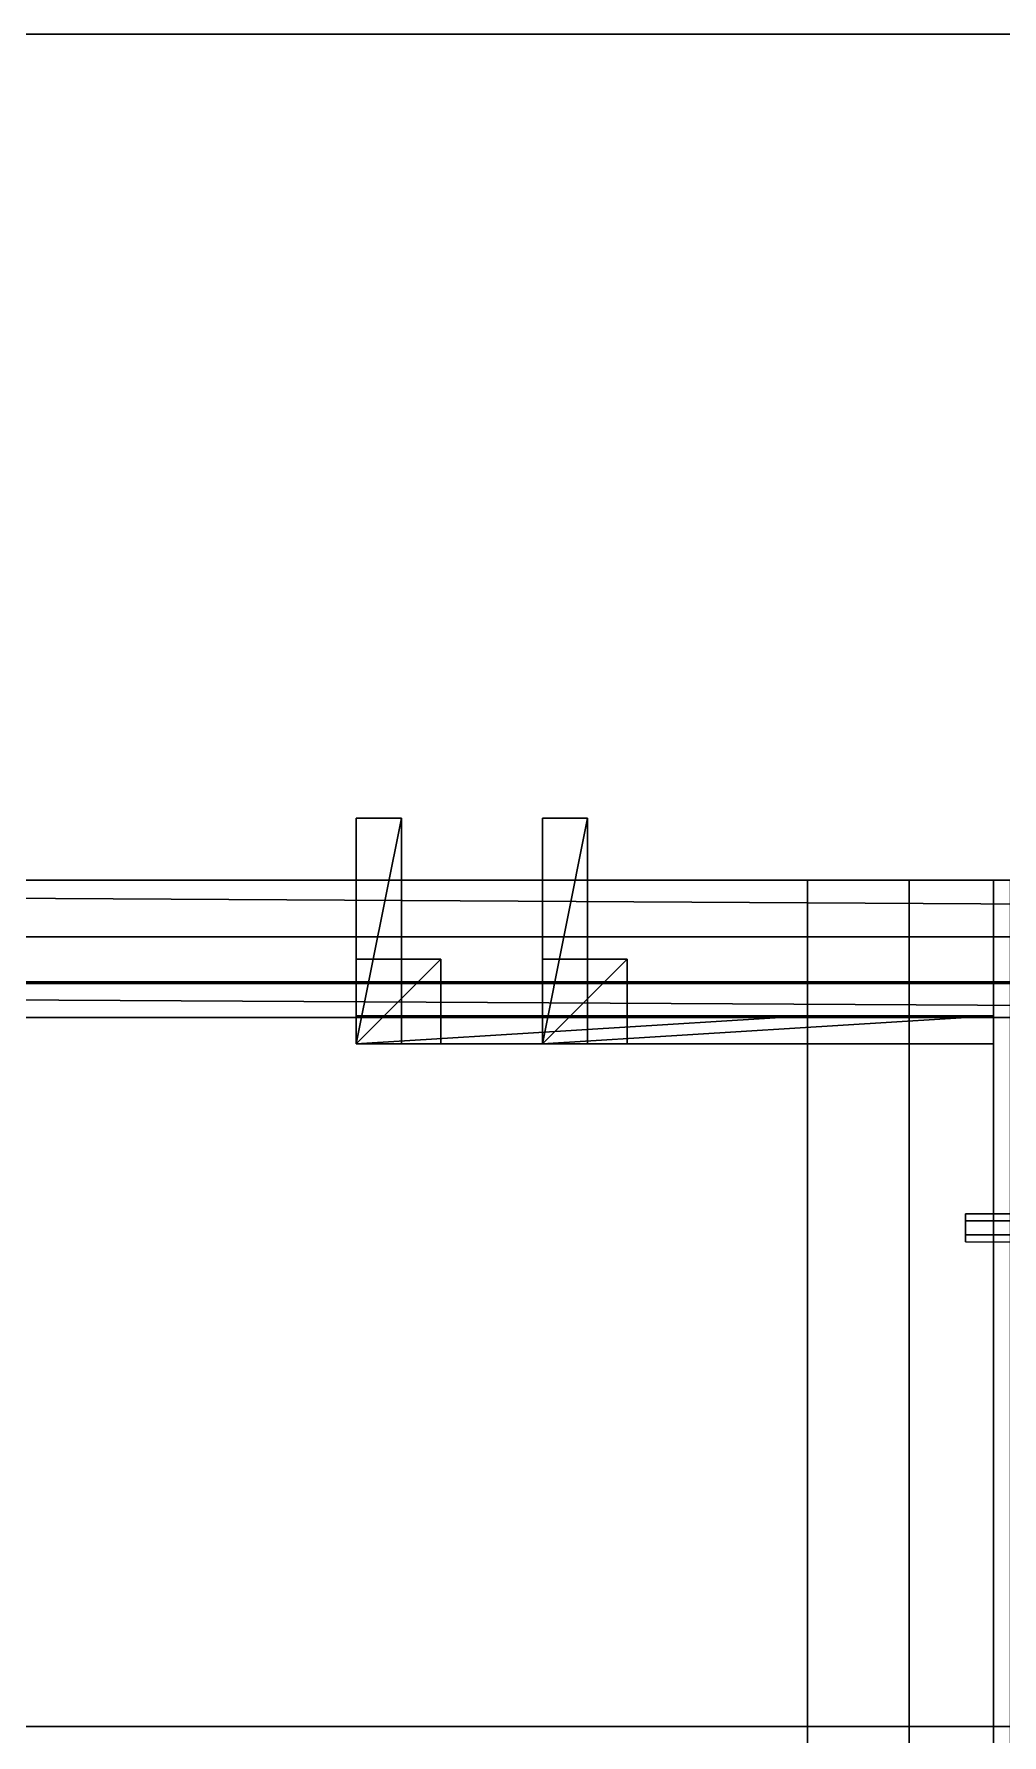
# Model space of a CAD drawing. Extents: x 0 to 6014, y -2463 to 0.
# Drawn here: x 2247.9 to 2419.5, y -311.5 to -10 of the extents above; entities that cross this region are included whole.
import ezdxf

# ---------------------------------------------------------------- set-up
doc = ezdxf.new("R2010")
doc.units = 0
for name, color, linetype in [('LAYER0', 7, 'CONTINUOUS'), ('LAYER1', 7, 'CONTINUOUS'), ('LAYER10', 7, 'CONTINUOUS'), ('LAYER178', 7, 'CONTINUOUS'), ('LAYER179', 7, 'CONTINUOUS'), ('LAYER180', 7, 'CONTINUOUS'), ('LAYER181', 7, 'CONTINUOUS'), ('LAYER2', 2, 'CONTINUOUS'), ('LAYER218', 7, 'CONTINUOUS'), ('LAYER219', 2, 'CONTINUOUS'), ('LAYER220', 7, 'CONTINUOUS'), ('LAYER221', 253, 'CONTINUOUS'), ('LAYER222', 253, 'CONTINUOUS'), ('LAYER223', 253, 'CONTINUOUS'), ('LAYER224', 253, 'CONTINUOUS'), ('LAYER225', 253, 'CONTINUOUS'), ('LAYER226', 253, 'CONTINUOUS'), ('LAYER227', 7, 'CONTINUOUS'), ('LAYER228', 7, 'CONTINUOUS'), ('LAYER229', 7, 'CONTINUOUS'), ('LAYER231', 7, 'CONTINUOUS'), ('LAYER25', 7, 'CONTINUOUS'), ('LAYER279', 251, 'CONTINUOUS'), ('LAYER290', 7, 'CONTINUOUS'), ('LAYER3', 7, 'CONTINUOUS'), ('LAYER34', 7, 'CONTINUOUS'), ('LAYER383', 7, 'CONTINUOUS'), ('LAYER384', 7, 'CONTINUOUS'), ('LAYER4', 253, 'CONTINUOUS'), ('LAYER5', 253, 'CONTINUOUS'), ('LAYER52', 7, 'CONTINUOUS'), ('LAYER566', 7, 'CONTINUOUS'), ('LAYER6', 253, 'CONTINUOUS'), ('LAYER63', 254, 'CONTINUOUS'), ('LAYER7', 253, 'CONTINUOUS'), ('LAYER8', 253, 'CONTINUOUS'), ('LAYER9', 253, 'CONTINUOUS')]:
    doc.layers.add(name, color=color, linetype=linetype)

msp = doc.modelspace()

# ---------------------------------------------------------------- linework, layer by layer
at = {"layer": 'LAYER0'}
for points, invisible_edges in [([(4585, -10), (1510, -275), (1510, -10), (4585, -10)], 1), ([(1510, -275), (4585, -10), (2107, -1850), (1510, -275)], 7), ([(1510, -10, 5), (4585, -10), (1510, -10), (1510, -10, 5)], 1), ([(4585, -10), (1510, -10, 5), (4585, -10, 5), (4585, -10)], 1), ([(1510, -10, 5), (2107, -1850, 5), (4585, -10, 5), (1510, -10, 5)], 3), ([(2107, -1850), (4585, -10), (2107, -2463), (2107, -1850)], 3), ([(2107, -2463), (4585, -10), (4585, -650), (2107, -2463)], 5), ([(4585, -10, 5), (2107, -1850, 5), (4585, -650, 5), (4585, -10, 5)], 3)]:
    msp.add_3dface(points, dxfattribs=dict(at, invisible_edges=invisible_edges))
at = {"layer": 'LAYER1'}
for points, invisible_edges in [([(1658, -160, 5), (1508, -10, 5), (4578, -10, 5), (1658, -160, 5)], 5), ([(1508, -10, 2554), (4578, -10, 5), (1508, -10, 5), (1508, -10, 2554)], 1), ([(4578, -10, 5), (1508, -10, 2554), (4578, -10, 2554), (4578, -10, 5)], 1), ([(1658, -160, 5), (4578, -10, 5), (4428, -160, 5), (1658, -160, 5)], 3), ([(4428, -160, 2554), (1658, -160, 5), (4428, -160, 5), (4428, -160, 2554)], 1), ([(1658, -160, 5), (4428, -160, 2554), (1658, -160, 2554), (1658, -160, 5)], 1)]:
    msp.add_3dface(points, dxfattribs=dict(at, invisible_edges=invisible_edges))
at = {"layer": 'LAYER10', "invisible_edges": 1}
for points in [[(2385, -160, 156), (1721, -793, 156), (1721, -160, 156), (2385, -160, 156)], [(1721, -793, 156), (2385, -160, 156), (2385, -793, 156), (1721, -793, 156)], [(1721, -160, 174), (2385, -160, 156), (1721, -160, 156), (1721, -160, 174)], [(2385, -160, 156), (1721, -160, 174), (2385, -160, 174), (2385, -160, 156)], [(2385, -793, 174), (1721, -160, 174), (1721, -793, 174), (2385, -793, 174)], [(1721, -160, 174), (2385, -793, 174), (2385, -160, 174), (1721, -160, 174)], [(2385, -160, 156), (2385, -793, 174), (2385, -793, 156), (2385, -160, 156)], [(2385, -793, 174), (2385, -160, 156), (2385, -160, 174), (2385, -793, 174)]]:
    msp.add_3dface(points, dxfattribs=at)
at = {"layer": 'LAYER178', "invisible_edges": 1}
for points in [[(2537, -160, 2366), (1676, -160, 2246), (1676, -160, 2366), (2537, -160, 2366)], [(1676, -160, 2246), (2537, -160, 2366), (2537, -160, 2246), (1676, -160, 2246)], [(2537, -178, 2246), (1676, -160, 2246), (2537, -160, 2246), (2537, -178, 2246)], [(1676, -160, 2246), (2537, -178, 2246), (1676, -178, 2246), (1676, -160, 2246)], [(1676, -178, 2366), (2537, -160, 2366), (1676, -160, 2366), (1676, -178, 2366)], [(2537, -160, 2366), (1676, -178, 2366), (2537, -178, 2366), (2537, -160, 2366)], [(2537, -178, 2246), (1676, -178, 2366), (1676, -178, 2246), (2537, -178, 2246)], [(1676, -178, 2366), (2537, -178, 2246), (2537, -178, 2366), (1676, -178, 2366)]]:
    msp.add_3dface(points, dxfattribs=at)
at = {"layer": 'LAYER179', "invisible_edges": 1}
for points in [[(1676, -160, 2384), (2537, -630, 2384), (2537, -160, 2384), (1676, -160, 2384)], [(2537, -630, 2384), (1676, -160, 2384), (1676, -630, 2384), (2537, -630, 2384)], [(2537, -160, 2366), (1676, -160, 2384), (2537, -160, 2384), (2537, -160, 2366)], [(1676, -160, 2384), (2537, -160, 2366), (1676, -160, 2366), (1676, -160, 2384)], [(1676, -630, 2366), (2537, -160, 2366), (2537, -630, 2366), (1676, -630, 2366)], [(2537, -160, 2366), (1676, -630, 2366), (1676, -160, 2366), (2537, -160, 2366)]]:
    msp.add_3dface(points, dxfattribs=at)
at = {"layer": 'LAYER180', "invisible_edges": 1}
for points in [[(2537, -160, 1906), (1676, -630, 1906), (1676, -160, 1906), (2537, -160, 1906)], [(1676, -630, 1906), (2537, -160, 1906), (2537, -630, 1906), (1676, -630, 1906)], [(1676, -160, 1924), (2537, -160, 1906), (1676, -160, 1906), (1676, -160, 1924)], [(2537, -160, 1906), (1676, -160, 1924), (2537, -160, 1924), (2537, -160, 1906)], [(2537, -630, 1924), (1676, -160, 1924), (1676, -630, 1924), (2537, -630, 1924)], [(1676, -160, 1924), (2537, -630, 1924), (2537, -160, 1924), (1676, -160, 1924)]]:
    msp.add_3dface(points, dxfattribs=at)
at = {"layer": 'LAYER181', "invisible_edges": 1}
for points in [[(1672, -178.3, 1920), (2541, -178.3, 2370), (2541, -178.3, 1920), (1672, -178.3, 1920)], [(2541, -178.3, 2370), (1672, -178.3, 1920), (1672, -178.3, 2370), (2541, -178.3, 2370)], [(1672, -184.3, 2370), (2541, -178.3, 2370), (1672, -178.3, 2370), (1672, -184.3, 2370)], [(2541, -178.3, 2370), (1672, -184.3, 2370), (2541, -184.3, 2370), (2541, -178.3, 2370)], [(2541, -184.3, 1920), (1672, -178.3, 1920), (2541, -178.3, 1920), (2541, -184.3, 1920)], [(1672, -178.3, 1920), (2541, -184.3, 1920), (1672, -184.3, 1920), (1672, -178.3, 1920)], [(1672, -184.3, 2370), (2541, -184.3, 1920), (2541, -184.3, 2370), (1672, -184.3, 2370)], [(2541, -184.3, 1920), (1672, -184.3, 2370), (1672, -184.3, 1920), (2541, -184.3, 1920)]]:
    msp.add_3dface(points, dxfattribs=at)
at = {"layer": 'LAYER2'}
for points in [[(2385, -189, 864), (2385, -184, 864), (2305, -189, 864), (2385, -189, 864)], [(2305, -189, 864), (2385, -184, 864), (2305, -184, 864), (2305, -189, 864)], [(2305, -189, 864), (2305, -184, 864), (2305, -189, 841), (2305, -189, 864)], [(2305, -189, 841), (2305, -184, 864), (2305, -184, 841), (2305, -189, 841)], [(2385, -189, 841), (2305, -189, 841), (2385, -184, 841), (2385, -189, 841)], [(2385, -184, 841), (2305, -189, 841), (2305, -184, 841), (2385, -184, 841)], [(2385, -184, 841), (2305, -184, 841), (2385, -184, 864), (2385, -184, 841)], [(2385, -184, 864), (2305, -184, 841), (2305, -184, 864), (2385, -184, 864)], [(2385, -189, 841), (2385, -184, 841), (2385, -189, 864), (2385, -189, 841)], [(2385, -189, 864), (2385, -184, 841), (2385, -184, 864), (2385, -189, 864)], [(2385, -189, 864), (2305, -189, 864), (2385, -189, 841), (2385, -189, 864)], [(2385, -189, 841), (2305, -189, 864), (2305, -189, 841), (2385, -189, 841)]]:
    msp.add_3dface(points, dxfattribs=at)
at = {"layer": 'LAYER218', "invisible_edges": 1}
for points in [[(2418, -160, 1868), (1694, -160, 1748), (1694, -160, 1868), (2418, -160, 1868)], [(1694, -160, 1748), (2418, -160, 1868), (2418, -160, 1748), (1694, -160, 1748)], [(2418, -178, 1748), (1694, -160, 1748), (2418, -160, 1748), (2418, -178, 1748)], [(1694, -160, 1748), (2418, -178, 1748), (1694, -178, 1748), (1694, -160, 1748)], [(1694, -178, 1868), (2418, -160, 1868), (1694, -160, 1868), (1694, -178, 1868)], [(2418, -160, 1868), (1694, -178, 1868), (2418, -178, 1868), (2418, -160, 1868)], [(2418, -160, 1868), (2418, -178, 1748), (2418, -160, 1748), (2418, -160, 1868)], [(2418, -178, 1748), (2418, -160, 1868), (2418, -178, 1868), (2418, -178, 1748)], [(2418, -178, 1748), (1694, -178, 1868), (1694, -178, 1748), (2418, -178, 1748)], [(1694, -178, 1868), (2418, -178, 1748), (2418, -178, 1868), (1694, -178, 1868)]]:
    msp.add_3dface(points, dxfattribs=at)
at = {"layer": 'LAYER219'}
for points in [[(2418, -189, 1845), (2418, -184, 1845), (2338, -189, 1845), (2418, -189, 1845)], [(2338, -189, 1845), (2418, -184, 1845), (2338, -184, 1845), (2338, -189, 1845)], [(2338, -189, 1845), (2338, -184, 1845), (2338, -189, 1822), (2338, -189, 1845)], [(2338, -189, 1822), (2338, -184, 1845), (2338, -184, 1822), (2338, -189, 1822)], [(2418, -189, 1822), (2338, -189, 1822), (2418, -184, 1822), (2418, -189, 1822)], [(2418, -184, 1822), (2338, -189, 1822), (2338, -184, 1822), (2418, -184, 1822)], [(2418, -184, 1822), (2338, -184, 1822), (2418, -184, 1845), (2418, -184, 1822)], [(2418, -184, 1845), (2338, -184, 1822), (2338, -184, 1845), (2418, -184, 1845)], [(2418, -189, 1822), (2418, -184, 1822), (2418, -189, 1845), (2418, -189, 1822)], [(2418, -189, 1845), (2418, -184, 1822), (2418, -184, 1845), (2418, -189, 1845)], [(2418, -189, 1845), (2338, -189, 1845), (2418, -189, 1822), (2418, -189, 1845)], [(2418, -189, 1822), (2338, -189, 1845), (2338, -189, 1822), (2418, -189, 1822)]]:
    msp.add_3dface(points, dxfattribs=at)
at = {"layer": 'LAYER220', "invisible_edges": 1}
for points in [[(2338, -184, 1845), (2418, -189, 1845), (2418, -184, 1845), (2338, -184, 1845)], [(2418, -189, 1845), (2338, -184, 1845), (2338, -189, 1845), (2418, -189, 1845)], [(2338, -189, 1822), (2418, -184, 1822), (2418, -189, 1822), (2338, -189, 1822)], [(2418, -184, 1822), (2338, -189, 1822), (2338, -184, 1822), (2418, -184, 1822)], [(2338, -184, 1845), (2338, -189, 1822), (2338, -189, 1845), (2338, -184, 1845)], [(2338, -189, 1822), (2338, -184, 1845), (2338, -184, 1822), (2338, -189, 1822)], [(2418, -184, 1822), (2338, -184, 1845), (2418, -184, 1845), (2418, -184, 1822)], [(2338, -184, 1845), (2418, -184, 1822), (2338, -184, 1822), (2338, -184, 1845)], [(2418, -184, 1822), (2418, -189, 1845), (2418, -189, 1822), (2418, -184, 1822)], [(2418, -189, 1845), (2418, -184, 1822), (2418, -184, 1845), (2418, -189, 1845)], [(2338, -189, 1822), (2418, -189, 1845), (2338, -189, 1845), (2338, -189, 1822)], [(2418, -189, 1845), (2338, -189, 1822), (2418, -189, 1822), (2418, -189, 1845)]]:
    msp.add_3dface(points, dxfattribs=at)
at = {"layer": 'LAYER221'}
for points in [[(2353, -189, 1845), (2353, -174, 1845), (2338, -189, 1845), (2353, -189, 1845)], [(2338, -189, 1845), (2353, -174, 1845), (2338, -174, 1845), (2338, -189, 1845)], [(2338, -189, 1845), (2338, -174, 1845), (2338, -189, 1830), (2338, -189, 1845)], [(2338, -189, 1830), (2338, -174, 1845), (2338, -174, 1830), (2338, -189, 1830)], [(2353, -189, 1830), (2338, -189, 1830), (2353, -174, 1830), (2353, -189, 1830)], [(2353, -174, 1830), (2338, -189, 1830), (2338, -174, 1830), (2353, -174, 1830)], [(2353, -174, 1830), (2338, -174, 1830), (2353, -174, 1845), (2353, -174, 1830)], [(2353, -174, 1845), (2338, -174, 1830), (2338, -174, 1845), (2353, -174, 1845)], [(2353, -189, 1830), (2353, -174, 1830), (2353, -189, 1845), (2353, -189, 1830)], [(2353, -189, 1845), (2353, -174, 1830), (2353, -174, 1845), (2353, -189, 1845)], [(2353, -189, 1845), (2338, -189, 1845), (2353, -189, 1830), (2353, -189, 1845)], [(2353, -189, 1830), (2338, -189, 1845), (2338, -189, 1830), (2353, -189, 1830)]]:
    msp.add_3dface(points, dxfattribs=at)
at = {"layer": 'LAYER222'}
for points in [[(2353, -189, 1845), (2353, -174, 1845), (2338, -189, 1845), (2353, -189, 1845)], [(2338, -189, 1845), (2353, -174, 1845), (2338, -174, 1845), (2338, -189, 1845)], [(2338, -189, 1845), (2338, -174, 1845), (2338, -189, 1830), (2338, -189, 1845)], [(2338, -189, 1830), (2338, -174, 1845), (2338, -174, 1830), (2338, -189, 1830)], [(2353, -189, 1830), (2338, -189, 1830), (2353, -174, 1830), (2353, -189, 1830)], [(2353, -174, 1830), (2338, -189, 1830), (2338, -174, 1830), (2353, -174, 1830)], [(2353, -174, 1830), (2338, -174, 1830), (2353, -174, 1845), (2353, -174, 1830)], [(2353, -174, 1845), (2338, -174, 1830), (2338, -174, 1845), (2353, -174, 1845)], [(2353, -189, 1830), (2353, -174, 1830), (2353, -189, 1845), (2353, -189, 1830)], [(2353, -189, 1845), (2353, -174, 1830), (2353, -174, 1845), (2353, -189, 1845)], [(2353, -189, 1845), (2338, -189, 1845), (2353, -189, 1830), (2353, -189, 1845)], [(2353, -189, 1830), (2338, -189, 1845), (2338, -189, 1830), (2353, -189, 1830)]]:
    msp.add_3dface(points, dxfattribs=at)
at = {"layer": 'LAYER223'}
for points in [[(2353, -189, 1845), (2353, -174, 1845), (2338, -189, 1845), (2353, -189, 1845)], [(2338, -189, 1845), (2353, -174, 1845), (2338, -174, 1845), (2338, -189, 1845)], [(2338, -189, 1845), (2338, -174, 1845), (2338, -189, 1830), (2338, -189, 1845)], [(2338, -189, 1830), (2338, -174, 1845), (2338, -174, 1830), (2338, -189, 1830)], [(2353, -189, 1830), (2338, -189, 1830), (2353, -174, 1830), (2353, -189, 1830)], [(2353, -174, 1830), (2338, -189, 1830), (2338, -174, 1830), (2353, -174, 1830)], [(2353, -174, 1830), (2338, -174, 1830), (2353, -174, 1845), (2353, -174, 1830)], [(2353, -174, 1845), (2338, -174, 1830), (2338, -174, 1845), (2353, -174, 1845)], [(2353, -189, 1830), (2353, -174, 1830), (2353, -189, 1845), (2353, -189, 1830)], [(2353, -189, 1845), (2353, -174, 1830), (2353, -174, 1845), (2353, -189, 1845)], [(2353, -189, 1845), (2338, -189, 1845), (2353, -189, 1830), (2353, -189, 1845)], [(2353, -189, 1830), (2338, -189, 1845), (2338, -189, 1830), (2353, -189, 1830)]]:
    msp.add_3dface(points, dxfattribs=at)
at = {"layer": 'LAYER224'}
for points in [[(2353, -189, 1845), (2353, -174, 1845), (2338, -189, 1845), (2353, -189, 1845)], [(2338, -189, 1845), (2353, -174, 1845), (2338, -174, 1845), (2338, -189, 1845)], [(2338, -189, 1845), (2338, -174, 1845), (2338, -189, 1830), (2338, -189, 1845)], [(2338, -189, 1830), (2338, -174, 1845), (2338, -174, 1830), (2338, -189, 1830)], [(2353, -189, 1830), (2338, -189, 1830), (2353, -174, 1830), (2353, -189, 1830)], [(2353, -174, 1830), (2338, -189, 1830), (2338, -174, 1830), (2353, -174, 1830)], [(2353, -174, 1830), (2338, -174, 1830), (2353, -174, 1845), (2353, -174, 1830)], [(2353, -174, 1845), (2338, -174, 1830), (2338, -174, 1845), (2353, -174, 1845)], [(2353, -189, 1830), (2353, -174, 1830), (2353, -189, 1845), (2353, -189, 1830)], [(2353, -189, 1845), (2353, -174, 1830), (2353, -174, 1845), (2353, -189, 1845)], [(2353, -189, 1845), (2338, -189, 1845), (2353, -189, 1830), (2353, -189, 1845)], [(2353, -189, 1830), (2338, -189, 1845), (2338, -189, 1830), (2353, -189, 1830)]]:
    msp.add_3dface(points, dxfattribs=at)
at = {"layer": 'LAYER225'}
for points in [[(2346, -189, 1845), (2346, -149, 1845), (2338, -189, 1845), (2346, -189, 1845)], [(2338, -189, 1845), (2346, -149, 1845), (2338, -149, 1845), (2338, -189, 1845)], [(2338, -189, 1845), (2338, -149, 1845), (2338, -189, 1837), (2338, -189, 1845)], [(2338, -189, 1837), (2338, -149, 1845), (2338, -149, 1837), (2338, -189, 1837)], [(2346, -189, 1837), (2338, -189, 1837), (2346, -149, 1837), (2346, -189, 1837)], [(2346, -149, 1837), (2338, -189, 1837), (2338, -149, 1837), (2346, -149, 1837)], [(2346, -149, 1837), (2338, -149, 1837), (2346, -149, 1845), (2346, -149, 1837)], [(2346, -149, 1845), (2338, -149, 1837), (2338, -149, 1845), (2346, -149, 1845)], [(2346, -189, 1837), (2346, -149, 1837), (2346, -189, 1845), (2346, -189, 1837)], [(2346, -189, 1845), (2346, -149, 1837), (2346, -149, 1845), (2346, -189, 1845)], [(2346, -189, 1845), (2338, -189, 1845), (2346, -189, 1837), (2346, -189, 1845)], [(2346, -189, 1837), (2338, -189, 1845), (2338, -189, 1837), (2346, -189, 1837)]]:
    msp.add_3dface(points, dxfattribs=at)
at = {"layer": 'LAYER226'}
for points in [[(2418, -189, 1845), (2418, -184, 1845), (2338, -189, 1845), (2418, -189, 1845)], [(2338, -189, 1845), (2418, -184, 1845), (2338, -184, 1845), (2338, -189, 1845)], [(2338, -189, 1845), (2338, -184, 1845), (2338, -189, 1829), (2338, -189, 1845)], [(2338, -189, 1829), (2338, -184, 1845), (2338, -184, 1829), (2338, -189, 1829)], [(2418, -189, 1829), (2338, -189, 1829), (2418, -184, 1829), (2418, -189, 1829)], [(2418, -184, 1829), (2338, -189, 1829), (2338, -184, 1829), (2418, -184, 1829)], [(2418, -184, 1829), (2338, -184, 1829), (2418, -184, 1845), (2418, -184, 1829)], [(2418, -184, 1845), (2338, -184, 1829), (2338, -184, 1845), (2418, -184, 1845)], [(2418, -189, 1829), (2418, -184, 1829), (2418, -189, 1845), (2418, -189, 1829)], [(2418, -189, 1845), (2418, -184, 1829), (2418, -184, 1845), (2418, -189, 1845)], [(2418, -189, 1845), (2338, -189, 1845), (2418, -189, 1829), (2418, -189, 1845)], [(2418, -189, 1829), (2338, -189, 1845), (2338, -189, 1829), (2418, -189, 1829)]]:
    msp.add_3dface(points, dxfattribs=at)
at = {"layer": 'LAYER227', "invisible_edges": 1}
for points in [[(1694, -160, 1886), (2418, -587, 1886), (2418, -160, 1886), (1694, -160, 1886)], [(2418, -587, 1886), (1694, -160, 1886), (1694, -587, 1886), (2418, -587, 1886)], [(2418, -160, 1868), (1694, -160, 1886), (2418, -160, 1886), (2418, -160, 1868)], [(1694, -160, 1886), (2418, -160, 1868), (1694, -160, 1868), (1694, -160, 1886)], [(1694, -587, 1868), (2418, -160, 1868), (2418, -587, 1868), (1694, -587, 1868)], [(2418, -160, 1868), (1694, -587, 1868), (1694, -160, 1868), (2418, -160, 1868)], [(2418, -160, 1868), (2418, -587, 1886), (2418, -587, 1868), (2418, -160, 1868)], [(2418, -587, 1886), (2418, -160, 1868), (2418, -160, 1886), (2418, -587, 1886)]]:
    msp.add_3dface(points, dxfattribs=at)
at = {"layer": 'LAYER228', "invisible_edges": 1}
for points in [[(2418, -160, 1488), (1694, -587, 1488), (1694, -160, 1488), (2418, -160, 1488)], [(1694, -587, 1488), (2418, -160, 1488), (2418, -587, 1488), (1694, -587, 1488)], [(1694, -160, 1506), (2418, -160, 1488), (1694, -160, 1488), (1694, -160, 1506)], [(2418, -160, 1488), (1694, -160, 1506), (2418, -160, 1506), (2418, -160, 1488)], [(2418, -587, 1506), (1694, -160, 1506), (1694, -587, 1506), (2418, -587, 1506)], [(1694, -160, 1506), (2418, -587, 1506), (2418, -160, 1506), (1694, -160, 1506)], [(2418, -160, 1488), (2418, -587, 1506), (2418, -587, 1488), (2418, -160, 1488)], [(2418, -587, 1506), (2418, -160, 1488), (2418, -160, 1506), (2418, -587, 1506)]]:
    msp.add_3dface(points, dxfattribs=at)
at = {"layer": 'LAYER229', "invisible_edges": 1}
for points in [[(1690, -178.3, 1502), (2422, -178.3, 1872), (2422, -178.3, 1502), (1690, -178.3, 1502)], [(2422, -178.3, 1872), (1690, -178.3, 1502), (1690, -178.3, 1872), (2422, -178.3, 1872)], [(1690, -184.3, 1872), (2422, -178.3, 1872), (1690, -178.3, 1872), (1690, -184.3, 1872)], [(2422, -178.3, 1872), (1690, -184.3, 1872), (2422, -184.3, 1872), (2422, -178.3, 1872)], [(2422, -184.3, 1502), (1690, -178.3, 1502), (2422, -178.3, 1502), (2422, -184.3, 1502)], [(1690, -178.3, 1502), (2422, -184.3, 1502), (1690, -184.3, 1502), (1690, -178.3, 1502)], [(1690, -184.3, 1872), (2422, -184.3, 1502), (2422, -184.3, 1872), (1690, -184.3, 1872)], [(2422, -184.3, 1502), (1690, -184.3, 1872), (1690, -184.3, 1502), (2422, -184.3, 1502)]]:
    msp.add_3dface(points, dxfattribs=at)
at = {"layer": 'LAYER231', "invisible_edges": 1}
for points in [[(2418, -160, 1487), (2418, -587, 1887), (2418, -160, 1887), (2418, -160, 1487)], [(2418, -587, 1887), (2418, -160, 1487), (2418, -587, 1487), (2418, -587, 1887)], [(2418, -160, 1487), (2436, -587, 1487), (2418, -587, 1487), (2418, -160, 1487)], [(2436, -587, 1487), (2418, -160, 1487), (2436, -160, 1487), (2436, -587, 1487)], [(2436, -160, 1887), (2418, -587, 1887), (2436, -587, 1887), (2436, -160, 1887)], [(2418, -587, 1887), (2436, -160, 1887), (2418, -160, 1887), (2418, -587, 1887)], [(2436, -160, 1887), (2418, -160, 1487), (2418, -160, 1887), (2436, -160, 1887)], [(2418, -160, 1487), (2436, -160, 1887), (2436, -160, 1487), (2418, -160, 1487)]]:
    msp.add_3dface(points, dxfattribs=at)
at = {"layer": 'LAYER25', "invisible_edges": 1}
for points in [[(2385, -160, 155), (2385, -793, 905), (2385, -160, 905), (2385, -160, 155)], [(2385, -793, 905), (2385, -160, 155), (2385, -793, 155), (2385, -793, 905)], [(2385, -160, 155), (2403, -793, 155), (2385, -793, 155), (2385, -160, 155)], [(2403, -793, 155), (2385, -160, 155), (2403, -160, 155), (2403, -793, 155)], [(2403, -160, 905), (2385, -793, 905), (2403, -793, 905), (2403, -160, 905)], [(2385, -793, 905), (2403, -160, 905), (2385, -160, 905), (2385, -793, 905)], [(2403, -160, 905), (2385, -160, 155), (2385, -160, 905), (2403, -160, 905)], [(2385, -160, 155), (2403, -160, 905), (2403, -160, 155), (2385, -160, 155)], [(2403, -793, 155), (2403, -160, 905), (2403, -793, 905), (2403, -793, 155)], [(2403, -160, 905), (2403, -793, 155), (2403, -160, 155), (2403, -160, 905)]]:
    msp.add_3dface(points, dxfattribs=at)
at = {"layer": 'LAYER279', "invisible_edges": 1}
for points in [[(1658, -160, 1487), (2436, -610, 1487), (2436, -160, 1487), (1658, -160, 1487)], [(2436, -610, 1487), (1658, -160, 1487), (1658, -610, 1487), (2436, -610, 1487)], [(2436, -160, 1469), (1658, -160, 1487), (2436, -160, 1487), (2436, -160, 1469)], [(1658, -160, 1487), (2436, -160, 1469), (1658, -160, 1469), (1658, -160, 1487)], [(1658, -610, 1469), (2436, -160, 1469), (2436, -610, 1469), (1658, -610, 1469)], [(2436, -160, 1469), (1658, -610, 1469), (1658, -160, 1469), (2436, -160, 1469)]]:
    msp.add_3dface(points, dxfattribs=at)
at = {"layer": 'LAYER290', "invisible_edges": 1}
for points in [[(1661, -160, 1905), (3455, -310, 1905), (3455, -160, 1905), (1661, -160, 1905)], [(3455, -310, 1905), (1661, -160, 1905), (1661, -310, 1905), (3455, -310, 1905)], [(3455, -160, 1887), (1661, -160, 1905), (3455, -160, 1905), (3455, -160, 1887)], [(1661, -160, 1905), (3455, -160, 1887), (1661, -160, 1887), (1661, -160, 1905)], [(1661, -310, 1887), (3455, -160, 1887), (3455, -310, 1887), (1661, -310, 1887)], [(3455, -160, 1887), (1661, -310, 1887), (1661, -160, 1887), (3455, -160, 1887)], [(1661, -310, 1887), (3455, -310, 1905), (1661, -310, 1905), (1661, -310, 1887)], [(3455, -310, 1905), (1661, -310, 1887), (3455, -310, 1887), (3455, -310, 1905)]]:
    msp.add_3dface(points, dxfattribs=at)
at = {"layer": 'LAYER3', "invisible_edges": 1}
for points in [[(2305, -184, 864), (2385, -189, 864), (2385, -184, 864), (2305, -184, 864)], [(2385, -189, 864), (2305, -184, 864), (2305, -189, 864), (2385, -189, 864)], [(2305, -189, 841), (2385, -184, 841), (2385, -189, 841), (2305, -189, 841)], [(2385, -184, 841), (2305, -189, 841), (2305, -184, 841), (2385, -184, 841)], [(2305, -184, 864), (2305, -189, 841), (2305, -189, 864), (2305, -184, 864)], [(2305, -189, 841), (2305, -184, 864), (2305, -184, 841), (2305, -189, 841)], [(2385, -184, 841), (2305, -184, 864), (2385, -184, 864), (2385, -184, 841)], [(2305, -184, 864), (2385, -184, 841), (2305, -184, 841), (2305, -184, 864)], [(2385, -184, 841), (2385, -189, 864), (2385, -189, 841), (2385, -184, 841)], [(2385, -189, 864), (2385, -184, 841), (2385, -184, 864), (2385, -189, 864)], [(2305, -189, 841), (2385, -189, 864), (2305, -189, 864), (2305, -189, 841)], [(2385, -189, 864), (2305, -189, 841), (2385, -189, 841), (2385, -189, 864)]]:
    msp.add_3dface(points, dxfattribs=at)
at = {"layer": 'LAYER34', "invisible_edges": 1}
for points in [[(1721, -160, 784.5), (2385, -160, 904.5), (2385, -160, 784.5), (1721, -160, 784.5)], [(2385, -160, 904.5), (1721, -160, 784.5), (1721, -160, 904.5), (2385, -160, 904.5)], [(1721, -178, 904.5), (2385, -160, 904.5), (1721, -160, 904.5), (1721, -178, 904.5)], [(2385, -160, 904.5), (1721, -178, 904.5), (2385, -178, 904.5), (2385, -160, 904.5)], [(2385, -178, 784.5), (1721, -160, 784.5), (2385, -160, 784.5), (2385, -178, 784.5)], [(1721, -160, 784.5), (2385, -178, 784.5), (1721, -178, 784.5), (1721, -160, 784.5)], [(2385, -178, 784.5), (2385, -160, 904.5), (2385, -178, 904.5), (2385, -178, 784.5)], [(2385, -160, 904.5), (2385, -178, 784.5), (2385, -160, 784.5), (2385, -160, 904.5)], [(1721, -178, 904.5), (2385, -178, 784.5), (2385, -178, 904.5), (1721, -178, 904.5)], [(2385, -178, 784.5), (1721, -178, 904.5), (1721, -178, 784.5), (2385, -178, 784.5)]]:
    msp.add_3dface(points, dxfattribs=at)
at = {"layer": 'LAYER383'}
for points, invisible_edges in [([(1005.45, -532.96, 895), (150, -170, 895), (3455, -170, 895), (1005.45, -532.96, 895)], 5), ([(150, -170, 915), (3455, -170, 895), (150, -170, 895), (150, -170, 915)], 1), ([(3455, -170, 895), (150, -170, 915), (3455, -170, 915), (3455, -170, 895)], 1), ([(150, -170, 915), (1005.45, -532.96, 915), (3455, -170, 915), (150, -170, 915)], 3), ([(1005.45, -532.96, 895), (3455, -170, 895), (1363.41, -532.96, 895), (1005.45, -532.96, 895)], 3), ([(3455, -170, 915), (1005.45, -532.96, 915), (1363.41, -532.96, 915), (3455, -170, 915)], 5), ([(1363.41, -532.96, 895), (3455, -170, 895), (2508.86, -342.0801, 895), (1363.41, -532.96, 895)], 7), ([(3455, -170, 915), (1363.41, -532.96, 915), (2508.86, -342.0801, 915), (3455, -170, 915)], 7)]:
    msp.add_3dface(points, dxfattribs=dict(at, invisible_edges=invisible_edges))
at = {"layer": 'LAYER384', "invisible_edges": 1}
for points in [[(1676, -160, 915), (3454.9, -188, 915), (1675.9, -178, 915), (1676, -160, 915)], [(3454.9, -188, 1525), (1676, -160, 1525), (1675.9, -178, 1525), (3454.9, -188, 1525)], [(3454.9, -188, 915), (1676, -160, 915), (3455, -170, 915), (3454.9, -188, 915)], [(1676, -160, 1525), (3455, -170, 915), (1676, -160, 915), (1676, -160, 1525)], [(3455, -170, 915), (1676, -160, 1525), (3455, -170, 1525), (3455, -170, 915)], [(1676, -160, 1525), (3454.9, -188, 1525), (3455, -170, 1525), (1676, -160, 1525)], [(3454.9, -188, 1525), (1675.9, -178, 915), (3454.9, -188, 915), (3454.9, -188, 1525)], [(1675.9, -178, 915), (3454.9, -188, 1525), (1675.9, -178, 1525), (1675.9, -178, 915)]]:
    msp.add_3dface(points, dxfattribs=at)
at = {"layer": 'LAYER4'}
for points in [[(2320, -189, 864), (2320, -174, 864), (2305, -189, 864), (2320, -189, 864)], [(2305, -189, 864), (2320, -174, 864), (2305, -174, 864), (2305, -189, 864)], [(2305, -189, 864), (2305, -174, 864), (2305, -189, 849), (2305, -189, 864)], [(2305, -189, 849), (2305, -174, 864), (2305, -174, 849), (2305, -189, 849)], [(2320, -189, 849), (2305, -189, 849), (2320, -174, 849), (2320, -189, 849)], [(2320, -174, 849), (2305, -189, 849), (2305, -174, 849), (2320, -174, 849)], [(2320, -174, 849), (2305, -174, 849), (2320, -174, 864), (2320, -174, 849)], [(2320, -174, 864), (2305, -174, 849), (2305, -174, 864), (2320, -174, 864)], [(2320, -189, 849), (2320, -174, 849), (2320, -189, 864), (2320, -189, 849)], [(2320, -189, 864), (2320, -174, 849), (2320, -174, 864), (2320, -189, 864)], [(2320, -189, 864), (2305, -189, 864), (2320, -189, 849), (2320, -189, 864)], [(2320, -189, 849), (2305, -189, 864), (2305, -189, 849), (2320, -189, 849)]]:
    msp.add_3dface(points, dxfattribs=at)
at = {"layer": 'LAYER5'}
for points in [[(2320, -189, 864), (2320, -174, 864), (2305, -189, 864), (2320, -189, 864)], [(2305, -189, 864), (2320, -174, 864), (2305, -174, 864), (2305, -189, 864)], [(2305, -189, 864), (2305, -174, 864), (2305, -189, 849), (2305, -189, 864)], [(2305, -189, 849), (2305, -174, 864), (2305, -174, 849), (2305, -189, 849)], [(2320, -189, 849), (2305, -189, 849), (2320, -174, 849), (2320, -189, 849)], [(2320, -174, 849), (2305, -189, 849), (2305, -174, 849), (2320, -174, 849)], [(2320, -174, 849), (2305, -174, 849), (2320, -174, 864), (2320, -174, 849)], [(2320, -174, 864), (2305, -174, 849), (2305, -174, 864), (2320, -174, 864)], [(2320, -189, 849), (2320, -174, 849), (2320, -189, 864), (2320, -189, 849)], [(2320, -189, 864), (2320, -174, 849), (2320, -174, 864), (2320, -189, 864)], [(2320, -189, 864), (2305, -189, 864), (2320, -189, 849), (2320, -189, 864)], [(2320, -189, 849), (2305, -189, 864), (2305, -189, 849), (2320, -189, 849)]]:
    msp.add_3dface(points, dxfattribs=at)
at = {"layer": 'LAYER52', "invisible_edges": 1}
for points in [[(2403, -160, 155), (2421, -793, 155), (2403, -793, 155), (2403, -160, 155)], [(2421, -793, 155), (2403, -160, 155), (2421, -160, 155), (2421, -793, 155)], [(2421, -160, 905), (2403, -793, 905), (2421, -793, 905), (2421, -160, 905)], [(2403, -793, 905), (2421, -160, 905), (2403, -160, 905), (2403, -793, 905)], [(2403, -160, 155), (2421, -160, 905), (2421, -160, 155), (2403, -160, 155)], [(2421, -160, 905), (2403, -160, 155), (2403, -160, 905), (2421, -160, 905)], [(2403, -793, 905), (2403, -160, 155), (2403, -793, 155), (2403, -793, 905)], [(2403, -160, 155), (2403, -793, 905), (2403, -160, 905), (2403, -160, 155)]]:
    msp.add_3dface(points, dxfattribs=at)
at = {"layer": 'LAYER566', "invisible_edges": 1}
for points in [[(4428, -160, 2390), (1658, -430, 2390), (1658, -160, 2390), (4428, -160, 2390)], [(1658, -430, 2390), (4428, -160, 2390), (4428, -430, 2390), (1658, -430, 2390)], [(1658, -160, 2540), (4428, -160, 2390), (1658, -160, 2390), (1658, -160, 2540)], [(4428, -160, 2390), (1658, -160, 2540), (4428, -160, 2540), (4428, -160, 2390)], [(4428, -430, 2540), (1658, -160, 2540), (1658, -430, 2540), (4428, -430, 2540)], [(1658, -160, 2540), (4428, -430, 2540), (4428, -160, 2540), (1658, -160, 2540)]]:
    msp.add_3dface(points, dxfattribs=at)
at = {"layer": 'LAYER6'}
for points in [[(2320, -189, 864), (2320, -174, 864), (2305, -189, 864), (2320, -189, 864)], [(2305, -189, 864), (2320, -174, 864), (2305, -174, 864), (2305, -189, 864)], [(2305, -189, 864), (2305, -174, 864), (2305, -189, 849), (2305, -189, 864)], [(2305, -189, 849), (2305, -174, 864), (2305, -174, 849), (2305, -189, 849)], [(2320, -189, 849), (2305, -189, 849), (2320, -174, 849), (2320, -189, 849)], [(2320, -174, 849), (2305, -189, 849), (2305, -174, 849), (2320, -174, 849)], [(2320, -174, 849), (2305, -174, 849), (2320, -174, 864), (2320, -174, 849)], [(2320, -174, 864), (2305, -174, 849), (2305, -174, 864), (2320, -174, 864)], [(2320, -189, 849), (2320, -174, 849), (2320, -189, 864), (2320, -189, 849)], [(2320, -189, 864), (2320, -174, 849), (2320, -174, 864), (2320, -189, 864)], [(2320, -189, 864), (2305, -189, 864), (2320, -189, 849), (2320, -189, 864)], [(2320, -189, 849), (2305, -189, 864), (2305, -189, 849), (2320, -189, 849)]]:
    msp.add_3dface(points, dxfattribs=at)
at = {"layer": 'LAYER63'}
for points in [[(2413, -224.1001, 518.5), (2413, -219.1001, 518.5), (2413, -220.3501, 520.665), (2413, -222.8501, 520.665)], [(2413, -224.1001, 518.5), (2413, -222.8501, 516.335), (2413, -220.3501, 516.335), (2413, -219.1001, 518.5)]]:
    msp.add_3dface(points, dxfattribs=at)
at = {"layer": 'LAYER7'}
for points in [[(2320, -189, 864), (2320, -174, 864), (2305, -189, 864), (2320, -189, 864)], [(2305, -189, 864), (2320, -174, 864), (2305, -174, 864), (2305, -189, 864)], [(2305, -189, 864), (2305, -174, 864), (2305, -189, 849), (2305, -189, 864)], [(2305, -189, 849), (2305, -174, 864), (2305, -174, 849), (2305, -189, 849)], [(2320, -189, 849), (2305, -189, 849), (2320, -174, 849), (2320, -189, 849)], [(2320, -174, 849), (2305, -189, 849), (2305, -174, 849), (2320, -174, 849)], [(2320, -174, 849), (2305, -174, 849), (2320, -174, 864), (2320, -174, 849)], [(2320, -174, 864), (2305, -174, 849), (2305, -174, 864), (2320, -174, 864)], [(2320, -189, 849), (2320, -174, 849), (2320, -189, 864), (2320, -189, 849)], [(2320, -189, 864), (2320, -174, 849), (2320, -174, 864), (2320, -189, 864)], [(2320, -189, 864), (2305, -189, 864), (2320, -189, 849), (2320, -189, 864)], [(2320, -189, 849), (2305, -189, 864), (2305, -189, 849), (2320, -189, 849)]]:
    msp.add_3dface(points, dxfattribs=at)
at = {"layer": 'LAYER8'}
for points in [[(2313, -189, 864), (2313, -149, 864), (2305, -189, 864), (2313, -189, 864)], [(2305, -189, 864), (2313, -149, 864), (2305, -149, 864), (2305, -189, 864)], [(2305, -189, 864), (2305, -149, 864), (2305, -189, 856), (2305, -189, 864)], [(2305, -189, 856), (2305, -149, 864), (2305, -149, 856), (2305, -189, 856)], [(2313, -189, 856), (2305, -189, 856), (2313, -149, 856), (2313, -189, 856)], [(2313, -149, 856), (2305, -189, 856), (2305, -149, 856), (2313, -149, 856)], [(2313, -149, 856), (2305, -149, 856), (2313, -149, 864), (2313, -149, 856)], [(2313, -149, 864), (2305, -149, 856), (2305, -149, 864), (2313, -149, 864)], [(2313, -189, 856), (2313, -149, 856), (2313, -189, 864), (2313, -189, 856)], [(2313, -189, 864), (2313, -149, 856), (2313, -149, 864), (2313, -189, 864)], [(2313, -189, 864), (2305, -189, 864), (2313, -189, 856), (2313, -189, 864)], [(2313, -189, 856), (2305, -189, 864), (2305, -189, 856), (2313, -189, 856)]]:
    msp.add_3dface(points, dxfattribs=at)
at = {"layer": 'LAYER9'}
for points in [[(2385, -189, 864), (2385, -184, 864), (2305, -189, 864), (2385, -189, 864)], [(2305, -189, 864), (2385, -184, 864), (2305, -184, 864), (2305, -189, 864)], [(2305, -189, 864), (2305, -184, 864), (2305, -189, 848), (2305, -189, 864)], [(2305, -189, 848), (2305, -184, 864), (2305, -184, 848), (2305, -189, 848)], [(2385, -189, 848), (2305, -189, 848), (2385, -184, 848), (2385, -189, 848)], [(2385, -184, 848), (2305, -189, 848), (2305, -184, 848), (2385, -184, 848)], [(2385, -184, 848), (2305, -184, 848), (2385, -184, 864), (2385, -184, 848)], [(2385, -184, 864), (2305, -184, 848), (2305, -184, 864), (2385, -184, 864)], [(2385, -189, 848), (2385, -184, 848), (2385, -189, 864), (2385, -189, 848)], [(2385, -189, 864), (2385, -184, 848), (2385, -184, 864), (2385, -189, 864)], [(2385, -189, 864), (2305, -189, 864), (2385, -189, 848), (2385, -189, 864)], [(2385, -189, 848), (2305, -189, 864), (2305, -189, 848), (2385, -189, 848)]]:
    msp.add_3dface(points, dxfattribs=at)

# ---------------------------------------------------------------- meshes
at = {"layer": 'LAYER1'}
mesh = msp.add_polymesh((11, 2), dxfattribs=at)
for k, corner in enumerate([(2257, -1700, 2554), (2257, -2463, 2554), (150, -1700, 2554), (2257, -1700, 2554), (150, -170, 2554), (150, -1700, 2554), (933, -170, 2554), (150, -170, 2554), (933, -430, 2554), (933, -170, 2554), (1658, -430, 2554), (933, -430, 2554), (1658, -160, 2554), (1658, -430, 2554), (4428, -160, 2554), (1658, -160, 2554), (4428, -800, 2554), (4428, -160, 2554), (6013.688, -800, 2554), (4428, -800, 2554), (6013.688, -650, 2554), (4578, -650, 2554)]):
    mesh.set_mesh_vertex(divmod(k, 2), corner)
at = {"layer": 'LAYER63'}
mesh = msp.add_polymesh((2, 6), dxfattribs=dict(at, n_close=True))
for k, corner in enumerate([(2429, -224.1001, 518.5), (2429, -222.8501, 520.665), (2429, -220.3501, 520.665), (2429, -219.1001, 518.5), (2429, -220.3501, 516.335), (2429, -222.8501, 516.335), (2413, -224.1001, 518.5), (2413, -222.8501, 520.665), (2413, -220.3501, 520.665), (2413, -219.1001, 518.5), (2413, -220.3501, 516.335), (2413, -222.8501, 516.335)]):
    mesh.set_mesh_vertex(divmod(k, 6), corner)

doc.saveas('drawing.dxf')
